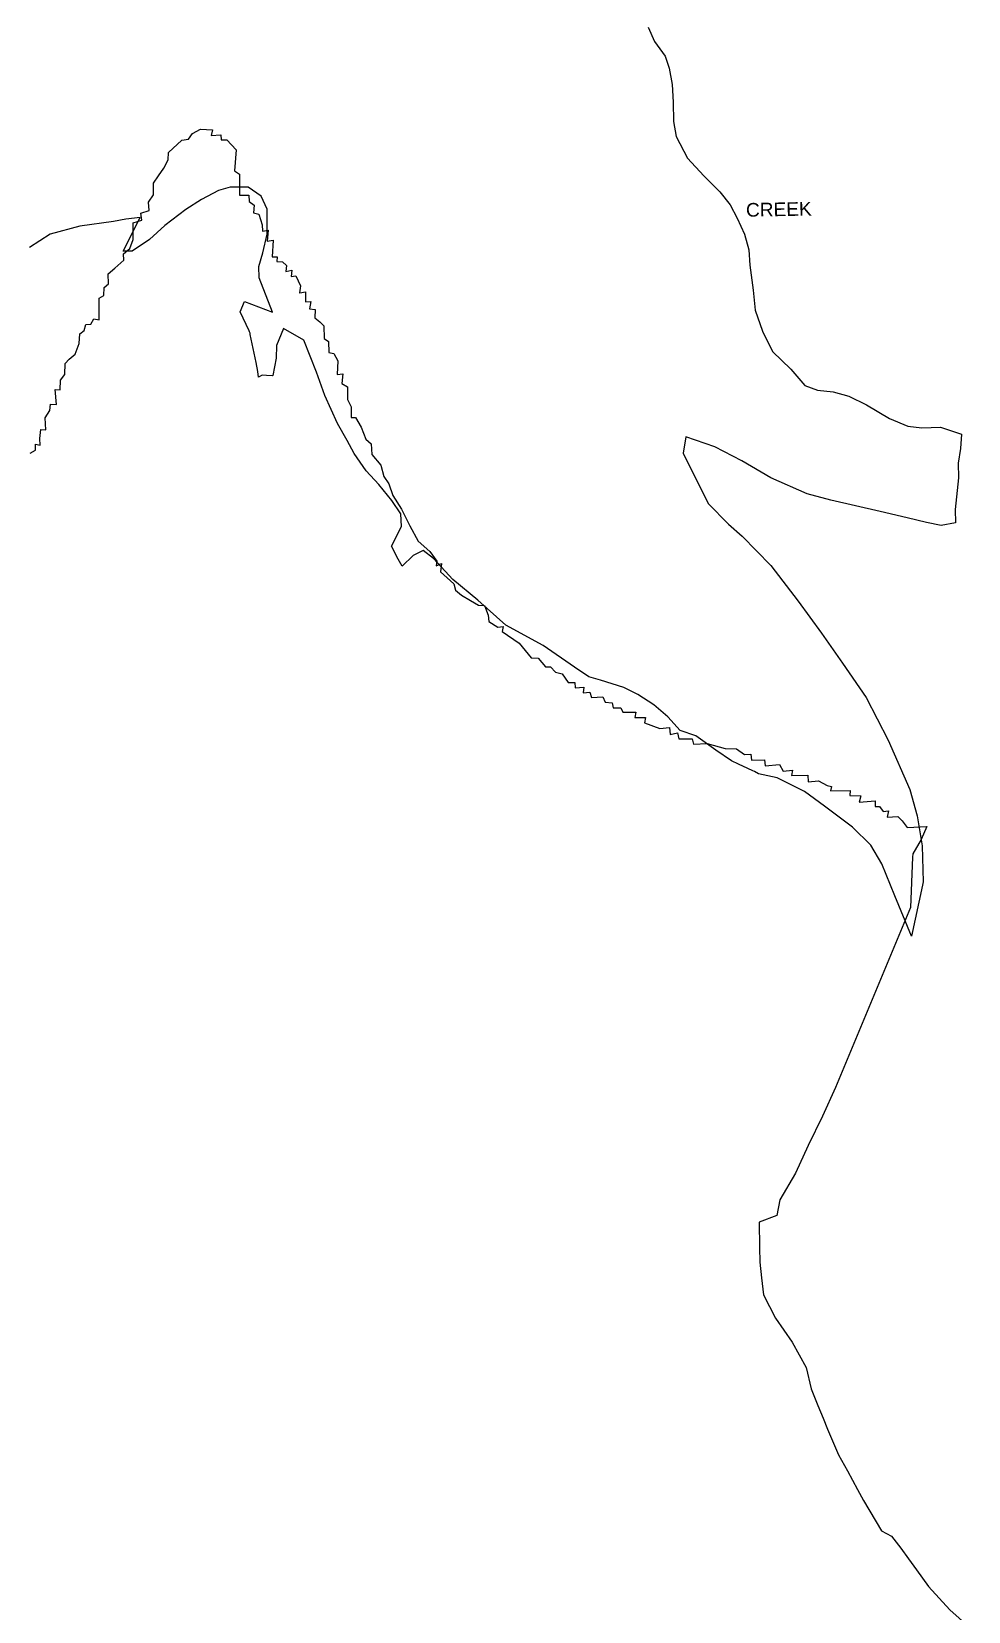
# Model space of a CAD drawing. Header units: metres. Extents: x 0 to 561379, y 0 to 4092696.
# Drawn here: x 281741 to 289208, y 2071521 to 2084111 of the extents above; entities that cross this region are included whole.
import ezdxf

# ---------------------------------------------------------------- set-up
doc = ezdxf.new("R2010")
doc.units = ezdxf.units.M
for name, color, linetype in [('DISTRICT BOUNDRY', 86, 'Continuous'), ('TALUKA BOUNDRY', 150, 'Continuous'), ('VILLAGE NAME', 250, 'Continuous')]:
    doc.layers.add(name, color=color, linetype=linetype)
doc.styles.get("Standard").update_dxf_attribs({"font": 'calibri.ttf'})

msp = doc.modelspace()

# ---------------------------------------------------------------- linework, layer by layer
at = {"layer": 'DISTRICT BOUNDRY'}
msp.add_polyline3d([(286656.2014171063, 2084146.29278932, 0), (286706.3539404173, 2084031.269624533, 0), (286790.8264098857, 2083914.850406852, 0), (286822.0075889104, 2083817.811718039, 0), (286846.633004036, 2083690.179815745, 0), (286854.6326550706, 2083548.638925279, 0), (286856.182683407, 2083393.025358947, 0), (286878.3224778485, 2083274.382627389, 0), (286967.5127995027, 2083101.80932351, 0), (287097.654268863, 2082962.251377188, 0), (287225.2853477423, 2082834.123514092, 0), (287307.3092768876, 2082730.448220414, 0), (287365.1367822229, 2082624.312567957, 0), (287422.8232414756, 2082496.524074055, 0), (287456.3863973137, 2082372.721416827, 0), (287464.4923645842, 2082248.950700192, 0), (287492.4863209752, 2082049.944633464, 0), (287508.0087742292, 2081890.50537406, 0), (287565.4431295142, 2081723.164722837, 0), (287645.8210168003, 2081560.838538327, 0), (287791.1925524854, 2081419.907258683, 0), (287903.5592768487, 2081289.331283309, 0), (288005.094974034, 2081254.406984976, 0), (288129.6491262481, 2081239.768005065, 0), (288254.0772210176, 2081204.727995054, 0), (288396.0804303196, 2081135.233327399, 0), (288578.5614746446, 2081028.539726312, 0), (288725.697772442, 2080966.599719156, 0), (288835.0224749355, 2080953.334611389, 0), (288985.1368722023, 2080957.693387392, 0), (289152.6719039035, 2080903.378322948, 0), (289144.3025551644, 2080787.345581283, 0), (289125.765532086, 2080671.412860569, 0), (289127.5635894637, 2080555.342418437, 0), (289103.0656430362, 2080302.996841414, 0), (289104.9342448355, 2080197.190233487, 0), (288990.3249324003, 2080174.803156876, 0), (288872.1936716186, 2080198.320001399, 0), (288718.5206890043, 2080236.050810702, 0), (288505.1552250795, 2080286.787740328, 0), (288110.1542712648, 2080376.647475622, 0), (287923.5056022768, 2080426.052434525, 0), (287631.7776463031, 2080553.658343046, 0), (287401.1496963539, 2080689.922433244, 0), (287186.9098335686, 2080800.607964774, 0), (286955.9308511585, 2080880.801919126, 0), (286934.7359002521, 2080750.837644673, 0), (287134.4720531674, 2080351.174164692, 0), (287294.9068774928, 2080184.272726487, 0), (287404.9653795069, 2080089.405727743, 0), (287633.7016940303, 2079856.254699759, 0), (287849.3838849092, 2079570.86621728, 0), (288036.9799379584, 2079317.590672802, 0), (288204.9246506827, 2079076.979997498, 0), (288391.4375772566, 2078804.498942067, 0), (288567.3983091267, 2078464.557394429, 0), (288741.749575304, 2078069.758609349, 0), (288798.9594098959, 2077860.48157151, 0), (288839.4879909474, 2077623.173428745, 0), (288846.6397824326, 2077336.272617125, 0), (288846.6686146195, 2077335.118760925, 0), (288841.034624687, 2077308.675201275, 0), (288754.5008732408, 2076901.957158569, 0), (288622.2104643715, 2077223.394874959, 0), (288516.8642800977, 2077479.464052074, 0), (288429.99615776, 2077627.795666673, 0), (288283.326173808, 2077769.997347936, 0), (288061.7585376253, 2077936.780418319, 0), (287900.9533928038, 2078056.097266171, 0), (287684.1238197896, 2078164.244629592, 0), (287534.1106042147, 2078196.028372495, 0), (287501.6733876665, 2078214.289120824, 0), (287489.2246836736, 2078220.728875882, 0), (287450.5516011287, 2078238.089252667, 0), (287374.26506976, 2078273.814817487, 0), (287318.8453493494, 2078299.255668798, 0), (287193.2603627398, 2078383.373152701, 0), (287034.9807778251, 2078498.89977136, 0), (286909.3059607864, 2078540.253558243, 0), (286810.770314437, 2078650.406788645, 0), (286700.7217135149, 2078745.261052552, 0), (286571.498689138, 2078828.754739057, 0), (286459.9136626096, 2078884.118716997, 0), (286275.8484884945, 2078941.120937717, 0), (286183.166758787, 2078969.616666327, 0), (286066.6363190662, 2079046.712840878, 0), (285818.4218776268, 2079218.736952601, 0), (285521.7899117738, 2079379.592386165, 0), (285297.9159747339, 2079580.803245825, 0), (285098.0071816138, 2079744.991343788, 0), (284943.891676899, 2079912.76175204, 0), (284861.6056280343, 2079974.388522074, 0), (284781.2227772887, 2079935.285617607, 0), (284695.4740626322, 2079850.238286135, 0), (284663.1028875021, 2079905.67822785, 0), (284609.6908301729, 2080010.230993128, 0), (284689.8511101132, 2080166.476687373, 0), (284684.1304839922, 2080268.488277355, 0), (284611.0337592701, 2080374.684094009, 0), (284508.8262570683, 2080502.659737597, 0), (284406.4766024563, 2080610.297300524, 0), (284310.6980049076, 2080749.71637763, 0), (284256.6424430995, 2080850.692660982, 0), (284179.92602324, 2080987.520295533, 0), (284078.3228467975, 2081211.116657738, 0), (284010.803793479, 2081396.3321588, 0), (283911.8120100541, 2081651.819102988, 0), (283749.3946862839, 2081743.203261292, 0), (283692.6348116871, 2081608.30282172, 0), (283689.5148103079, 2081507.583659761, 0), (283664.8179670755, 2081368.671118038, 0), (283658.955714625, 2081368.256009741, 0), (283612.733145311, 2081371.078693789, 0), (283577.2518036161, 2081373.280285662, 0), (283550.4111107482, 2081357.978673428, 0), (283542.6731825244, 2081400.870558868, 0), (283529.6806953922, 2081472.855867343, 0), (283484.0262032174, 2081696.216927425, 0), (283483.2274930137, 2081707.901526271, 0), (283477.791786438, 2081718.187989231, 0), (283473.9429187392, 2081725.624335106, 0), (283403.4614169953, 2081876.122195086, 0), (283437.6097252065, 2081958.837497486, 0), (283660.5301503054, 2081874.411769267, 0), (283554.5649194872, 2082148.635420542, 0), (283552.0506963158, 2082237.669236946, 0), (283584.4623749467, 2082348.465918482, 0), (283617.0364267445, 2082497.442679978, 0), (283619.242466245, 2082695.114359185, 0), (283570.0294518775, 2082798.670218969, 0), (283467.1144295941, 2082870.617875914, 0), (283323.0705205342, 2082870.06400483, 0), (283231.187323689, 2082845.026810376, 0), (283095.7139271081, 2082771.813504823, 0), (282970.4375253, 2082693.363233128, 0), (282802.8600779133, 2082564.180273326, 0), (282681.2623435491, 2082452.585423298, 0), (282541.2915584219, 2082361.587211595, 0), (282470.597341381, 2082362.106657996, 0), (282605.4918342523, 2082628.983703959, 0), (282491.9205007813, 2082615.540812012, 0), (282392.3851360371, 2082598.206748893, 0), (282125.6572526037, 2082561.301827718, 0), (281889.4091507542, 2082497.542716694, 0), (281724.4457154936, 2082389.979763136, 0)], dxfattribs=at)
at = {"layer": 'TALUKA BOUNDRY'}
msp.add_polyline3d([(281729.2505423726, 2080750.118302007, 0), (281771.8425972081, 2080774.794368338, 0), (281772.3948482791, 2080822.171604618, 0), (281810.3772270263, 2080814.325200621, 0), (281805.3586270362, 2080867.690315138, 0), (281814.6465679006, 2080938.657565416, 0), (281854.1249168642, 2080938.197485406, 0), (281848.1794389971, 2081033.03409082, 0), (281886.9376939049, 2081091.812016715, 0), (281890.3268466676, 2081140.636921051, 0), (281938.2643038535, 2081140.078404986, 0), (281929.774748716, 2081258.636428288, 0), (281967.8079892381, 2081255.231871091, 0), (281970.1319773884, 2081333.683956038, 0), (282005.8970600969, 2081377.689515977, 0), (282008.3244072867, 2081465.024824348, 0), (282041.1659297233, 2081500.180042546, 0), (282088.1579907845, 2081539.612745496, 0), (282120.175417711, 2081625.122759066, 0), (282125.3014369671, 2081702.061453649, 0), (282159.4660573092, 2081729.797722225, 0), (282172.6892423962, 2081775.546659523, 0), (282212.2174445186, 2081779.528767467, 0), (282236.6849856473, 2081822.185388081, 0), (282280.3048601506, 2081814.274114579, 0), (282278.0908883986, 2081987.546103779, 0), (282317.7908550811, 2082006.333751604, 0), (282319.9586376814, 2082071.460951258, 0), (282354.1223240679, 2082099.197488001, 0), (282350.8228734705, 2082179.195654175, 0), (282403.5381333887, 2082225.966009312, 0), (282476.1888038814, 2082289.533133191, 0), (282472.5274271705, 2082338.439992293, 0), (282523.797694047, 2082382.265941149, 0), (282550.0006939172, 2082453.03662562, 0), (282550.1485291542, 2082587.041472825, 0), (282618.0775663949, 2082608.462901752, 0), (282610.2554037152, 2082663.341015458, 0), (282678.1840817247, 2082684.762629379, 0), (282673.3190341094, 2082751.452222569, 0), (282712.0716223157, 2082810.231334873, 0), (282711.7283438212, 2082902.040869496, 0), (282753.3087124052, 2082961.52753851, 0), (282794.9060265056, 2083022.494811179, 0), (282829.5144059772, 2083088.725884646, 0), (282831.61196426, 2083147.930882592, 0), (282937.0862204481, 2083245.915324118, 0), (282990.7429609023, 2083252.696167083, 0), (283023.7171750762, 2083299.696933773, 0), (283086.1413960785, 2083333.029464208, 0), (283181.9529372358, 2083327.475959213, 0), (283172.9793553246, 2083283.158085302, 0), (283249.157553438, 2083286.717027448, 0), (283251.5308299486, 2083248.190523065, 0), (283296.6430224978, 2083247.667630292, 0), (283370.4509757385, 2083168.333706921, 0), (283358.6444103449, 2083001.148088506, 0), (283397.8179773121, 2082974.781552669, 0), (283398.6826979843, 2082805.968477022, 0), (283473.4186114622, 2082806.583789632, 0), (283475.672546015, 2082757.693678757, 0), (283514.8039595054, 2082727.626139071, 0), (283509.8548181368, 2082665.492878584, 0), (283550.619025429, 2082654.655994593, 0), (283577.8556592007, 2082571.420126246, 0), (283580.0928391629, 2082521.049540852, 0), (283625.309466348, 2082529.410784122, 0), (283617.2156952319, 2082439.180124981, 0), (283665.2521158825, 2082447.508865438, 0), (283658.0718276369, 2082314.32661145, 0), (283698.9738246724, 2082315.334355816, 0), (283694.3163793201, 2082278.370081984, 0), (283740.8235156815, 2082276.351667176, 0), (283771.497427885, 2082246.382608861, 0), (283766.7203398755, 2082199.054646503, 0), (283814.7743627157, 2082208.86434974, 0), (283808.5533359468, 2082158.591627551, 0), (283848.1142163085, 2082165.538126079, 0), (283885.2476324925, 2082084.409719877, 0), (283874.7288587367, 2082028.263750325, 0), (283877.5485456282, 2082028.231178724, 0), (283922.7661225807, 2082036.593242095, 0), (283923.26975807, 2081958.109127788, 0), (283923.26975807, 2081958.109127788, 0), (283965.5993943745, 2081960.581773658, 0), (283956.4394105242, 2081899.977929547, 0), (284000.0935598883, 2081895.031765046, 0), (283997.9231513002, 2081829.164703324, 0), (284037.040318298, 2081797.618035627, 0), (284070.5010830336, 2081764.656015797, 0), (284072.1761816875, 2081665.428388623, 0), (284107.1410806025, 2081640.593078572, 0), (284108.9531020066, 2081553.209672896, 0), (284149.7541635727, 2081545.33542724, 0), (284182.9082898129, 2081485.724273633, 0), (284176.0309520487, 2081378.45141915, 0), (284221.1986402865, 2081382.37277455, 0), (284213.2615772075, 2081305.466893993, 0), (284258.0881104302, 2081279.777918372, 0), (284258.3375916849, 2081179.086186425, 0), (284288.6730160477, 2081119.507840593, 0), (284287.7175840777, 2081036.59864395, 0), (284322.9654582778, 2081036.192494231, 0), (284367.1788518141, 2080957.205122135, 0), (284405.5653912794, 2080861.997122601, 0), (284447.43704276, 2080824.497058033, 0), (284453.5150950672, 2080740.026261148, 0), (284524.4676328663, 2080656.289460993, 0), (284547.3974109565, 2080565.701968502, 0), (284589.0315903262, 2080507.4750664, 0), (284618.9776802405, 2080413.845588857, 0), (284689.6429137327, 2080304.940839536, 0), (284755.7983211278, 2080171.656537253, 0), (284820.6723489731, 2080049.492650969, 0), (284915.6162167381, 2079966.96295661, 0), (284969.7389981815, 2079890.825280085, 0), (284965.0670845067, 2079852.380451184, 0), (285007.6049680974, 2079872.622083377, 0), (285001.1832569182, 2079804.583142772, 0), (285107.2733781891, 2079710.081064596, 0), (285119.3690436244, 2079658.117507611, 0), (285166.8849915322, 2079620.554808293, 0), (285239.7305228059, 2079578.259729635, 0), (285302.7571222446, 2079540.519619865, 0), (285350.6638748365, 2079537.009229691, 0), (285380.8023449607, 2079459.667216435, 0), (285384.4727381741, 2079410.761875889, 0), (285457.2856317864, 2079365.50675894, 0), (285499.6543947768, 2079370.944448625, 0), (285492.138088603, 2079330.311123331, 0), (285626.4426375497, 2079236.229952508, 0), (285697.3641043758, 2079148.797527528, 0), (285722.4232587855, 2079120.37759113, 0), (285778.8082712708, 2079118.252171672, 0), (285837.2349977858, 2079047.991324535, 0), (285875.3064320112, 2079047.556238884, 0), (285915.7412720629, 2079007.115312771, 0), (285969.1542823681, 2078991.698159033, 0), (286016.3354287324, 2078924.527843159, 0), (286071.3278085549, 2078923.899972707, 0), (286072.2477377969, 2078880.949198921, 0), (286142.8185109218, 2078886.066515035, 0), (286138.0645595584, 2078840.219116904, 0), (286190.3045839423, 2078845.545824089, 0), (286202.5222529816, 2078803.946897245, 0), (286292.8341742867, 2078808.839602985, 0), (286292.8341742867, 2078808.839602985, 0), (286312.0940110004, 2078766.420126408, 0), (286368.4462100558, 2078761.335584882, 0), (286375.0577944619, 2078722.762119777, 0), (286438.4942316865, 2078720.558447622, 0), (286452.2238399381, 2078687.82670226, 0), (286556.5862825066, 2078688.118556803, 0), (286549.0300670866, 2078643.783778016, 0), (286633.6516067736, 2078644.300923515, 0), (286624.7023456031, 2078601.462686722, 0), (286746.8908527549, 2078557.131938512, 0), (286825.9397022981, 2078563.636166199, 0), (286829.5637793559, 2078510.290039949, 0), (286888.9220625208, 2078521.460578341, 0), (286898.262440489, 2078474.712607066, 0), (287005.4459628333, 2078474.975012428, 0), (287017.6657222423, 2078433.376833752, 0), (287126.3099349891, 2078438.06542494, 0), (287268.2752696745, 2078396.475113076, 0), (287358.521115333, 2078395.451128453, 0), (287422.8816009758, 2078350.300525901, 0), (287473.6617632241, 2078351.205407888, 0), (287477.3549219957, 2078303.78158562, 0), (287583.1792816248, 2078308.504858605, 0), (287588.266060056, 2078259.584614969, 0), (287701.2081304373, 2078270.150661957, 0), (287730.2334327543, 2078217.998039935, 0), (287805.0693564935, 2078226.034893775, 0), (287797.5160932255, 2078181.699904105, 0), (287927.2958556319, 2078184.673350483, 0), (287929.5131379734, 2078131.343723281, 0), (288012.8266044013, 2078140.766215397, 0), (288082.8967399428, 2078101.476314634, 0), (288116.6556616927, 2078093.691338242, 0), (288109.2202625476, 2078059.71973245, 0), (288264.3825511383, 2078062.408732317, 0), (288262.5209865524, 2078022.451431252, 0), (288351.3580509135, 2078021.44833076, 0), (288336.6802887375, 2077970.530643589, 0), (288463.7243047165, 2077980.942215959, 0), (288463.2064814162, 2077935.047075622, 0), (288499.886234691, 2077936.113944028, 0), (288527.621017631, 2077894.342162463, 0), (288569.9913968224, 2077899.787020073, 0), (288560.9797275334, 2077851.026339757, 0), (288645.653852855, 2077855.994367655, 0), (288680.523129931, 2077821.545817452, 0), (288719.4227295017, 2077769.283839979, 0), (288876.0302410593, 2077774.923204977, 0), (288832.2276551171, 2077673.620168167, 0), (288763.2403606641, 2077558.904637818, 0), (288762.2097066465, 2077531.457882563, 0), (288747.123147812, 2077129.690885425, 0), (288147.0458236678, 2075695.760088334, 0), (288045.7513154484, 2075468.879378268, 0), (287930.2510594981, 2075233.275387514, 0), (287829.0189040287, 2075012.317399699, 0), (287705.3192922719, 2074800.497790035, 0), (287681.3475791653, 2074676.391786649, 0), (287539.6742729592, 2074621.728138054, 0), (287542.7815185367, 2074419.870340273, 0), (287544.5528558657, 2074304.807543814, 0), (287557.250396114, 2074180.286896918, 0), (287575.4559453161, 2074043.858583347, 0), (287669.272772104, 2073857.713315059, 0), (287802.5338762415, 2073666.68124412, 0), (287913.0968442907, 2073464.061207687, 0), (287953.5062567601, 2073294.80833015, 0), (288007.6720069657, 2073162.756963874, 0), (288049.5105748416, 2073060.759788454, 0), (288085.3058847032, 2072973.496422365, 0), (288173.2752093134, 2072768.172198654, 0), (288242.5632780996, 2072641.627324683, 0), (288323.6977796198, 2072493.449411982, 0), (288372.3221099603, 2072404.647061592, 0), (288513.4990655976, 2072163.190434223, 0), (288594.8449855871, 2072120.817097019, 0), (288669.9501021703, 2072025.210303886, 0), (288730.960728736, 2071940.14029527, 0), (288794.6476806853, 2071851.339692512, 0), (288794.6476806853, 2071851.339692512, 0), (288889.4118495231, 2071719.209348467, 0), (289059.444033265, 2071533.699620546, 0), (289207.5070982989, 2071401.74174786, 0)], dxfattribs=at)

# ---------------------------------------------------------------- texts
at = {"layer": 'VILLAGE NAME', "insert": (287433.5984604379, 2082743.609598679), "char_height": 108.7483136041808, "attachment_point": 1, "rotation": 1.1028329887230697}
msp.add_mtext_dynamic_manual_height_columns('{\\fArial|b0|i0|c0|p34;CREEK}', width=726.9294945531301, gutter_width=543.7415680209039, heights=[0], dxfattribs=at)

doc.saveas('drawing.dxf')
